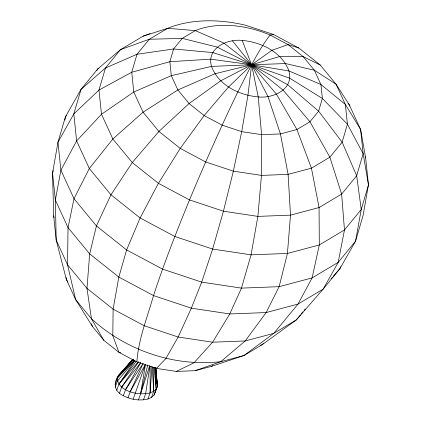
<?xml version="1.0" encoding="UTF-8"?>
<svg xmlns="http://www.w3.org/2000/svg" width="421" height="421" viewBox="0 0 421 421"><rect width="100%" height="100%" fill="white"/><g stroke="black" fill="none" stroke-linecap="round" stroke-linejoin="round"><path stroke-width="0.63" d="M132.794 359.345L118.401 375.495C113.096 383.626 114.317 391.435 123.348 395.729C130.836 399.561 139.698 401.134 147.924 398.982L150.108 392.914L150.15 366.302M133.22 359.229L117.201 378.169C118.275 391.914 139.204 395.724 150.108 392.914L151.939 366.417M136.878 361.902C138.467 339.021 147.303 317.46 153.512 295.584C164.053 263.167 176.631 231.471 189.508 199.928C204.695 163.553 220.63 127.484 237.797 91.994C247.922 72.68 256.694 52.372 270.098 35.017L273.497 34.496L298.889 48.047L320.234 65.018L336.084 84.253L349.262 104.766L360.618 129.489L365.644 157.907L368.464 184.903L363.023 215.715L355.545 241.159L339.963 268.598L323.191 289.08L296.342 319.907L262.409 344.541L243.98 355.519L211.679 366.296L195.186 370.685L176.352 371.411L156.465 368.412L136.878 361.902L118.922 352.319L103.829 340.321L92.62 326.717L75.606 299.547L66.334 279.365L56.203 240.075L53.672 215.873L52.536 173.047L57.977 142.24L65.455 116.791L81.037 89.357L97.809 68.87L120.48 49.657L143.051 36.217A137.014 87.889 19.8 0 1 150.123 33.596M242.196 40.421C261.241 42.116 281.954 52.036 288.932 70.944C294.132 89.205 273.313 98.614 258.231 96.919C239.186 95.22 218.467 85.3 211.495 66.392C206.295 48.136 227.114 38.727 242.196 40.421L251.616 64.776L247.932 95.367L241.701 131.652L233.345 171.163L223.43 211.205L212.637 249.053L201.696 282.123L191.355 308.167L178.136 337.016L165.895 358.513L156.465 368.412L155.533 367.549M149.86 366.275L145.629 393.788L143.445 399.861M64.871 120.027L65.455 116.791L66.697 115.28M147.755 365.07L140.588 393.882L138.398 399.95M53.278 170.526L52.536 173.047L55.356 200.043L56.203 240.075L67.56 264.798L75.606 299.547L91.457 318.781L103.829 340.321M340.515 266.704L339.963 268.598L333.137 276.465M149.755 365.586L140.588 393.882L145.545 364.086L133.131 399.25M116.217 381.563L118.401 375.495L132.673 359.555M115.191 387.199L117.375 381.126L134.636 360.45M116.717 390.235L118.901 384.168L134.973 360.634M119.501 393.146L121.685 387.078L138.199 362.355M123.348 395.729L125.532 389.662L140.756 362.728M128 397.813L130.184 391.746L143.208 363.312L125.532 389.662M147.924 398.982L151.528 397.387L153.712 391.314L153.676 367.428M151.528 397.387L154.012 395.172L157.396 386.425L155.838 367.912M154.012 395.172L157.396 386.425L155.807 367.828M115.017 384.241L115.975 382.1M130.184 391.746L145.229 364.649M96.851 70.575L97.809 68.87L98.924 68.202M136.357 361.207L118.901 384.168L138.425 361.718M121.685 387.078L140.672 362.686M263.225 343.541L262.409 344.541L260.583 345.22M300.405 314.945L296.342 319.907L273.771 333.353L243.98 355.519L220.651 361.734L195.186 370.685M301.215 313.95L302.841 311.966M304.062 310.477L305.278 308.988M124.742 368.828L126.032 367.338M127.316 365.854L132.894 359.418M331.001 278.923L332.28 277.444M133.546 359.655L117.201 378.169L134.441 360.25M128.71 364.597L129.584 363.633M298.889 48.047L288.048 44.594L271.924 50.304L251.616 64.776L228.503 87.036L204.164 115.559L180.256 148.403L158.412 183.33L140.114 217.962L126.616 249.937L118.833 277.076L113.117 309.14L112.807 335.753L118.922 352.319L120.78 352.751M150.108 392.914L153.712 391.314L156.196 389.104L155.023 367.533M211.679 366.296L212.763 365.649M320.234 65.018L303.141 56.598L279.739 56.514L251.616 64.776L220.688 80.821L189.071 103.555L158.912 131.431L132.268 162.543L110.955 194.781L96.425 225.935L89.673 253.889L86.973 288.359L91.457 318.781C125.984 350.404 173.984 366.923 220.651 361.734L245.201 340.957L266.156 312.561L279.134 286.675L287.438 253.447L290.495 215.147L288.106 174.378L280.423 133.925L267.977 96.541L251.616 64.776L232.45 40.795M176.352 371.411L194.023 362.755L212.584 342.21L229.777 313.955L241.47 288.117L251.058 254.842L257.878 216.394L261.473 175.399L261.594 134.646L258.231 96.919L251.616 64.776L223.909 43.068L195.297 30.622L167.716 28.281L143.051 36.217M251.616 64.776L214.889 73.78L177.862 89.957L143.061 112.196L112.854 138.988L89.305 168.505L74.012 198.733L68.023 227.619L67.56 264.798L86.973 288.359L113.117 309.14L144.208 325.738L178.136 337.016L212.584 342.21L245.201 340.957L273.771 333.353L298.021 304.078L312.124 277.892L319.302 244.964L319.065 207.537L311.429 168.168L296.916 129.536L276.513 94.267L251.616 64.776L217.168 47.084L182.261 38.385L149.287 39.258L120.48 49.657L105.445 68.023L81.037 89.357L73.817 113.933L57.977 142.24L60.898 170.184L55.356 200.043L68.023 227.619L89.673 253.889L118.833 277.076L153.512 295.584L191.355 308.167L229.777 313.955L266.156 312.561L298.021 304.078L323.191 289.08L338.184 262.367L355.545 241.159L361.244 209.484L368.464 184.903L363.144 153.691L360.618 129.489L345.357 104.44L336.084 84.253L314.35 70.196L303.141 56.598L288.048 44.594L270.098 35.017A79.106 50.741 19.8 0 0 195.297 30.622L182.261 38.385L173.584 48.983L169.847 61.708L171.305 75.685L177.862 89.957L189.071 103.555L204.164 115.559L222.114 125.142L241.701 131.652L261.594 134.646L280.423 133.925L296.916 129.536L309.945 121.774L318.629 111.17L322.365 98.446L320.907 84.474L314.35 70.196L285.538 63.555L251.616 64.776L211.495 66.392L171.305 75.685L133.789 92.01L101.498 114.265L76.638 140.93L60.898 170.184L74.012 198.733L96.425 225.935L126.616 249.937L162.522 269.103L201.696 282.123L241.47 288.117L279.134 286.675L312.124 277.892L338.184 262.367L344.473 229.966L341.636 194.097L329.859 157.191L309.945 121.774L283.259 90.252L251.616 64.776L212.673 52.572L173.584 48.983L137.009 54.256L105.445 68.023L98.972 90.062L101.498 114.265L112.854 138.988L132.268 162.543L158.412 183.33L189.508 199.928L223.43 211.205L257.878 216.394L290.495 215.147L319.065 207.537L341.636 194.097L356.671 175.731L363.144 153.691L347.42 124.2L322.365 98.446L289.69 78.18L251.616 64.776L210.737 59.161L169.847 61.708L131.726 72.249L98.972 90.062L73.817 113.933L76.638 140.93L89.305 168.505L110.955 194.781L140.114 217.962L174.794 236.476L212.637 249.053L251.058 254.842L287.438 253.447L319.302 244.964L344.473 229.966L361.244 209.484L356.671 175.731L342.136 142.193L318.629 111.17L287.753 84.763L251.616 64.776L288.932 70.944L320.907 84.474L345.357 104.44L347.42 124.2L342.136 142.193L329.859 157.191L311.429 168.168L288.106 174.378L261.473 175.399L233.345 171.163L205.643 161.953L180.256 148.403L158.912 131.431L143.061 112.196L133.789 92.01L131.726 72.249L137.009 54.256L149.287 39.258L167.716 28.281A111.87 71.759 19.8 0 1 245.796 25.286L273.497 34.496M348.02 103.261L349.262 104.766L349.446 106.045M68.007 282.165L66.334 279.365L66.134 277.45M156.712 382.457L157.222 383.468L155.838 368.086M365.107 156.733L365.644 157.907M91.257 323.744L92.62 326.717M53.672 215.873L54.135 217.773M155.338 367.517L157.396 386.425M154.102 367.38L156.196 389.104M155.144 391.314L155.212 392.498M152.307 367.107L153.712 391.314"/></g></svg>
